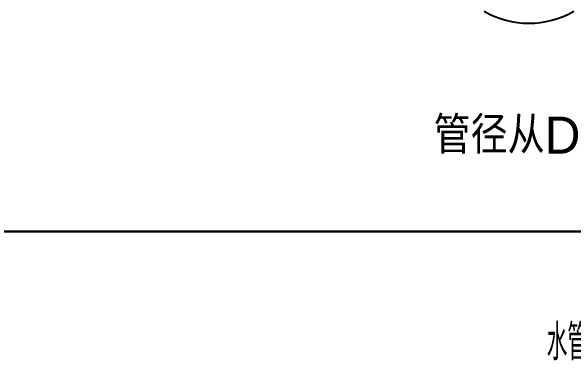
# Model space of a CAD drawing. Extents: x 27938 to 650306, y -92720 to 1524912.
# Drawn here: x 286648 to 295764, y 815143 to 820857 of the extents above; entities that cross this region are included whole.
import ezdxf

# ---------------------------------------------------------------- set-up
doc = ezdxf.new("R2010")
doc.units = 0
doc.header["$LTSCALE"] = 1000
doc.header["$MEASUREMENT"] = 0
doc.layers.add('bz', color=2, linetype='Continuous')
doc.styles.get("Standard").update_dxf_attribs({"font": 'gbenor.shx', "bigfont": 'gbcbig.shx'})
doc.styles.add('中西文等高字体', font='HZTXT_E.shx', dxfattribs={"width": 0.7, "height": 4, "bigfont": 'hztxt.shx'})

msp = doc.modelspace()

# ---------------------------------------------------------------- linework, layer by layer
at = {"color": 7}
for p, q in [((285511.3, 817284.7), (332328.1, 817284.7)), ((309588.4, 817284.7), (285511.3, 817284.7))]:
    msp.add_line(p, q, dxfattribs=at)
at = {"color": 0}
msp.add_arc((295038.5, 822114.6), 1452, 240.00589, 299.99411, dxfattribs=at)

# ---------------------------------------------------------------- texts
at = {"color": 7, "width": 0.8}
msp.add_text('水管侧向支撑(钢结构)', height=580.8, dxfattribs=at).set_placement((295327.2, 815199.9))
at = {"layer": 'bz', "color": 7, "style": '中西文等高字体'}
msp.add_text('管径从DN200到DN350', height=600, dxfattribs=at).set_placement((293492.8, 818549.4))

doc.saveas('drawing.dxf')
